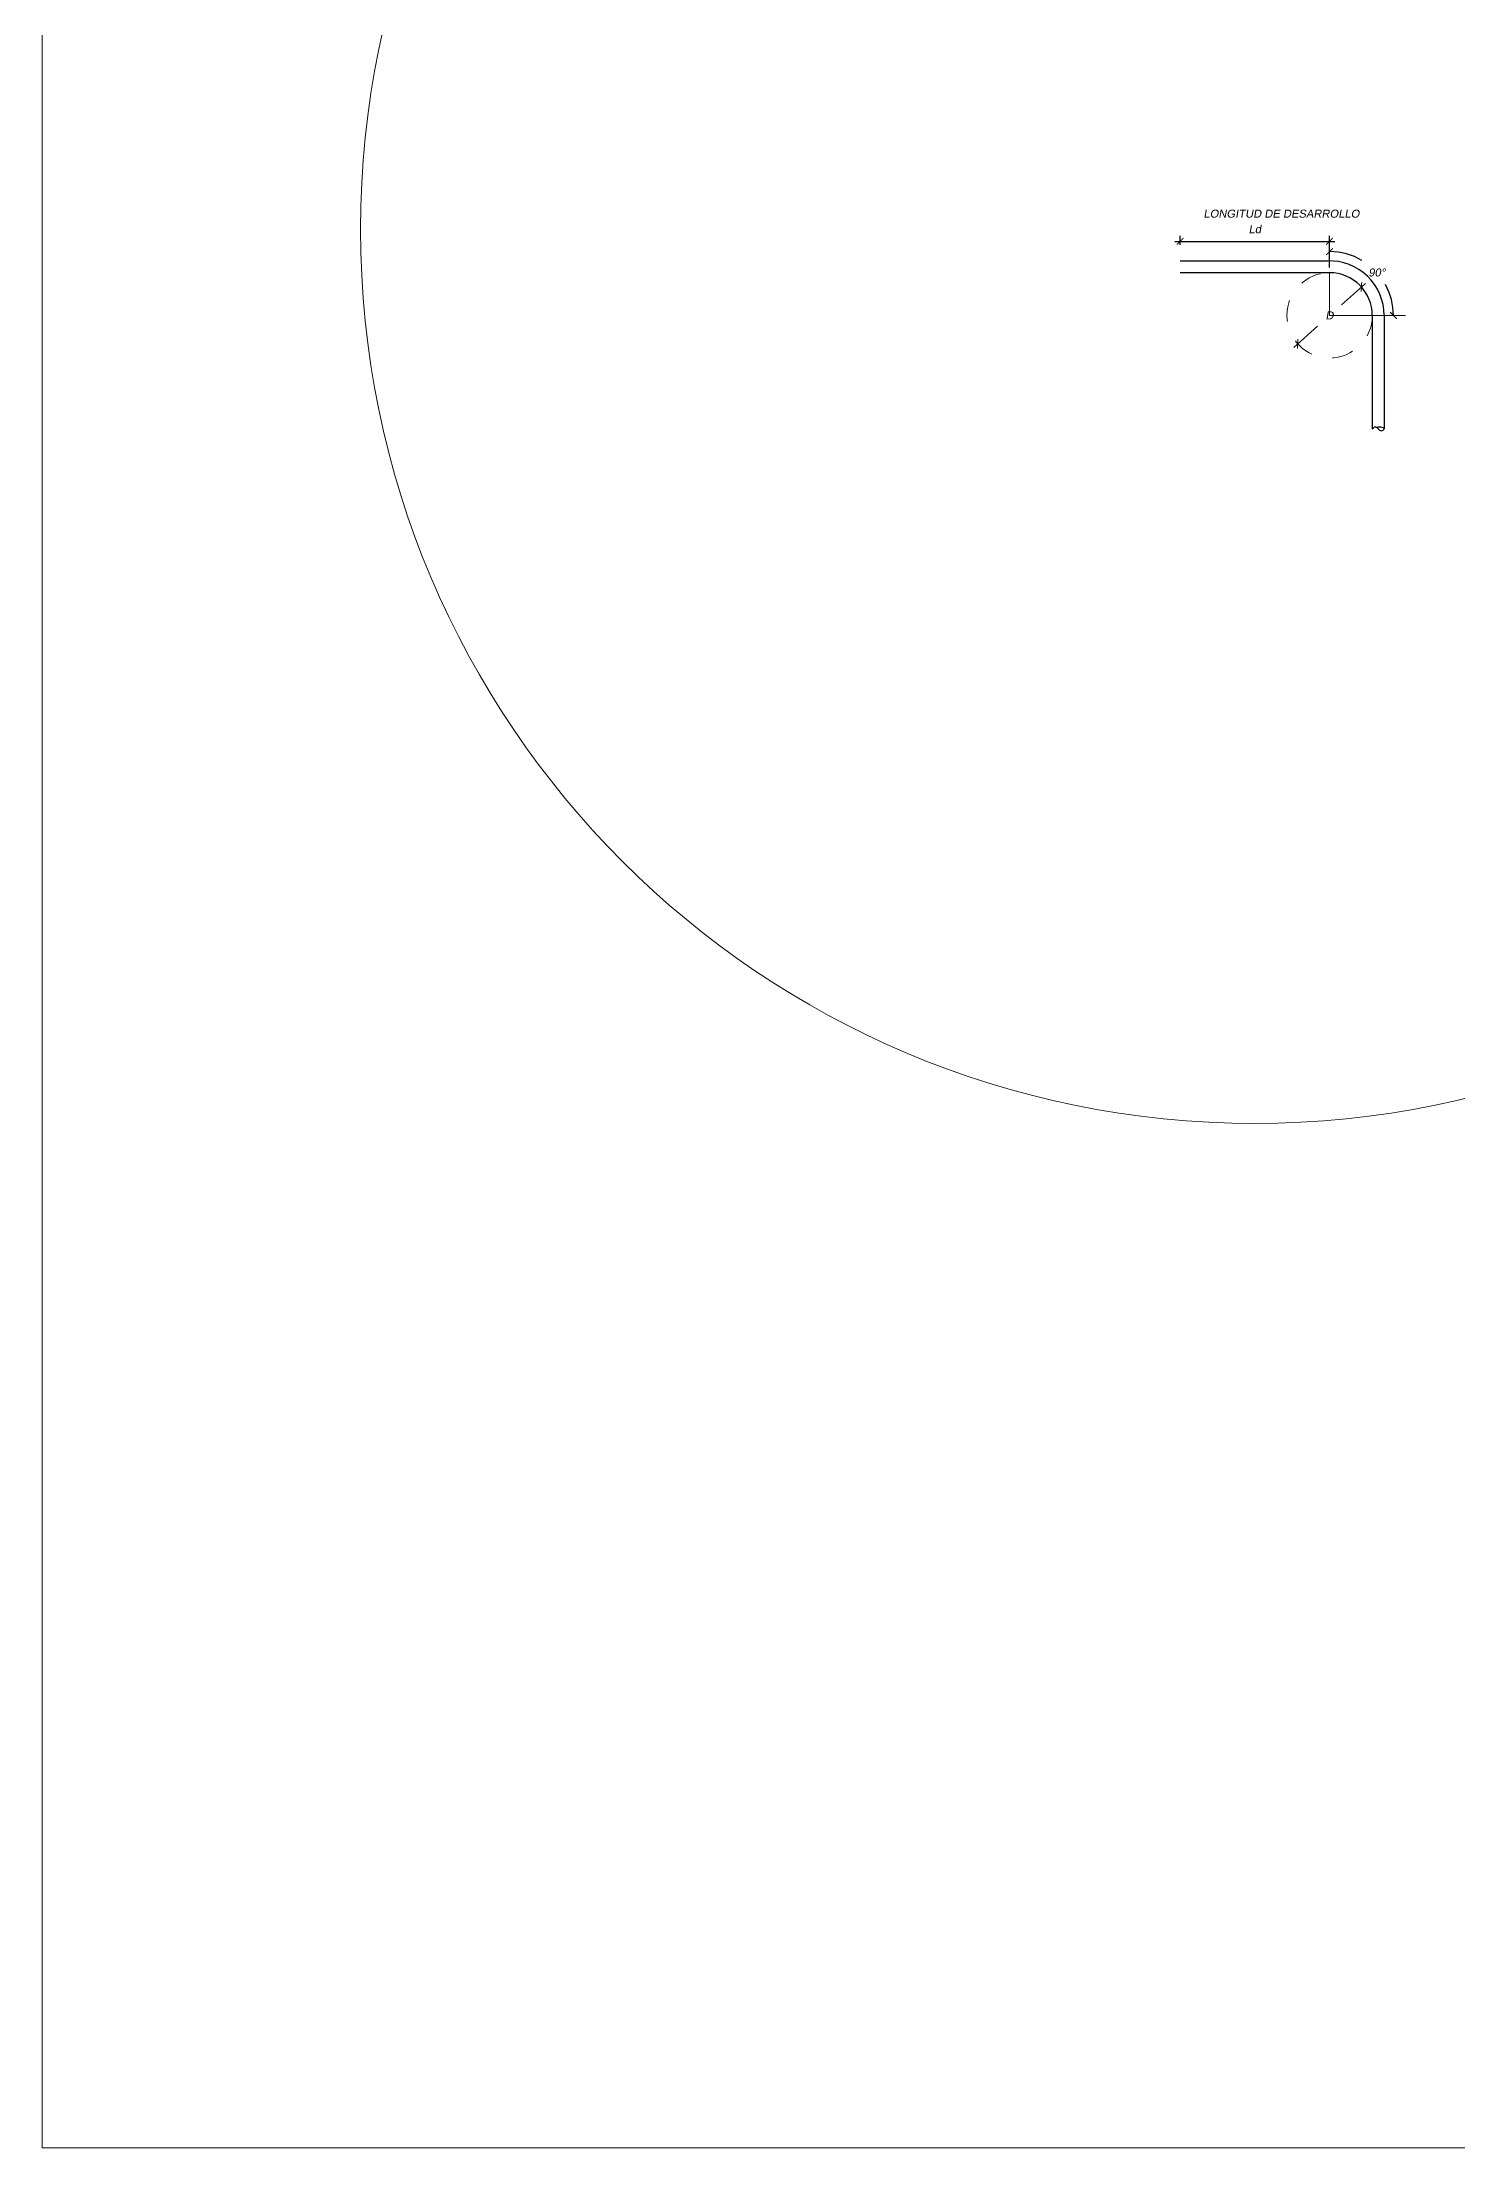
# Model space of a CAD drawing. Header units: metres. Extents: x 4293 to 4528, y 2596 to 2639.
# Drawn here: x 4364.93 to 4371.56, y 2605.68 to 2615.55 of the extents above; entities that cross this region are included whole.
import ezdxf

# ---------------------------------------------------------------- set-up
doc = ezdxf.new("R2010")
doc.units = ezdxf.units.M
doc.linetypes.add('DASHED2', pattern=[0.375, 0.25, -0.125])
for name, color, linetype, lineweight in [('a. acero', 150, 'Continuous', 25), ('A.Texto', 180, 'Continuous', 5), ('CCC', 3, 'Continuous', 5), ('Cotas', 170, 'Continuous', 5), ('Sombreados', 8, 'Continuous', 5)]:
    doc.layers.add(name, color=color, linetype=linetype, lineweight=lineweight)
doc.styles.add('ARIAL', font='arial.ttf', dxfattribs={"oblique": 10})
doc.dimstyles.new('Esc 1-25', dxfattribs={"dimscale": 0.25, "dimtxt": 0.15, "dimasz": 0.125, "dimexe": 0.1, "dimexo": 0.1, "dimgap": 0.15, "dimtad": 2, "dimtih": 1, "dimtoh": 1, "dimzin": 4, "dimdsep": 46, "dimtxsty": 'ARIAL', "dimblk": 'ARCHTICK', "dimcen": 0.5, "dimdle": 0.1, "dimadec": 0, "dimazin": 0, "dimtfac": 1, "dimtofl": 0, "dimtmove": 2, "dimatfit": 3, "dimfxl": 1, "dimtolj": 1, "dimtzin": 0, "dimarcsym": 1})

# ---------------------------------------------------------------- blocks, each defined once
blk = doc.blocks.new('_ArchTick')
at = {"color": 0, "linetype": 'ByBlock', "const_width": 0.15}
blk.add_lwpolyline([(-0.5, -0.5), (0.5, 0.5)], dxfattribs=at)
blk = doc.blocks.new('*D442')
at = {"layer": 'Cotas', "color": 0, "lineweight": -2, "ltscale": 0.01, "transparency": 16777216}
for p, q in [((4371.1308, 2614.4153), (4371.0191, 2614.3158)), ((4370.7947, 2614.116), (4370.9065, 2614.2155))]:
    blk.add_line(p, q, dxfattribs=at)
at = {"layer": 'Defpoints', "color": 0, "ltscale": 0.01, "transparency": 16777216}
for p in [(4371.1121, 2614.3987), (4371.1121, 2614.3987), (4370.8134, 2614.1327)]:
    blk.add_point(p, dxfattribs=at)
at = {"layer": 'Cotas', "color": 0, "lineweight": -2, "ltscale": 0.01, "transparency": 16777216, "xscale": 0.03125, "yscale": 0.03125, "zscale": 0.03125}
for p, rotation in [((4371.1121, 2614.3987), 41.68296107524148), ((4370.8134, 2614.1327), 221.6829610752415)]:
    blk.add_blockref('_ArchTick', p, dxfattribs=dict(at, rotation=rotation))
at = {"layer": 'Cotas', "color": 0, "ltscale": 0.01, "transparency": 16777216, "insert": (4370.9628, 2614.2657), "char_height": 0.0375, "attachment_point": 5, "style": 'ARIAL'}
blk.add_mtext('\\A1;D', dxfattribs=at)
blk = doc.blocks.new('*D443')
at = {"layer": 'Cotas', "color": 0, "lineweight": -2, "ltscale": 0.01, "transparency": 16777216}
for p, q in [((4370.2377, 2614.6128), (4370.9878, 2614.6128)), ((4370.2627, 2614.5959), (4370.2627, 2614.6378)), ((4370.9628, 2614.5462), (4370.9628, 2614.6378))]:
    blk.add_line(p, q, dxfattribs=at)
at = {"layer": 'Defpoints', "color": 0, "ltscale": 0.01, "transparency": 16777216}
for p in [(4370.9628, 2614.6128), (4370.2627, 2614.5709), (4370.9628, 2614.5212)]:
    blk.add_point(p, dxfattribs=at)
at = {"layer": 'Cotas', "color": 0, "lineweight": -2, "ltscale": 0.01, "transparency": 16777216, "xscale": 0.03125, "yscale": 0.03125, "zscale": 0.03125, "rotation": 180}
blk.add_blockref('_ArchTick', (4370.2627, 2614.6128), dxfattribs=at)
at = {"layer": 'Cotas', "color": 0, "lineweight": -2, "ltscale": 0.01, "transparency": 16777216, "xscale": 0.03125, "yscale": 0.03125, "zscale": 0.03125}
blk.add_blockref('_ArchTick', (4370.9628, 2614.6128), dxfattribs=at)
at = {"layer": 'Cotas', "color": 0, "ltscale": 0.01, "transparency": 16777216, "insert": (4370.6128, 2614.6693), "char_height": 0.0375, "attachment_point": 5, "style": 'ARIAL'}
blk.add_mtext('\\A1;Ld', dxfattribs=at)
blk = doc.blocks.new('*D447')
at = {"layer": 'Cotas', "color": 0, "lineweight": -2, "ltscale": 0.01, "transparency": 16777216}
blk.add_line((4370.9628, 2614.4907), (4370.9628, 2614.5897), dxfattribs=at)
for start, end in [(59.49246, 90), (360, 28.86685)]:
    blk.add_arc((4370.9628, 2614.2657), 0.2991, start, end, dxfattribs=at)
at = {"layer": 'Defpoints', "color": 0, "ltscale": 0.01, "transparency": 16777216}
for p in [(4371.1123, 2614.5247), (4370.9628, 2614.4657), (4370.7628, 2614.2657), (4371.3183, 2614.2657), (4370.9628, 2613.7469)]:
    blk.add_point(p, dxfattribs=at)
at = {"layer": 'Cotas', "color": 0, "lineweight": -2, "ltscale": 0.01, "transparency": 16777216, "xscale": 0.03125, "yscale": 0.03125, "zscale": 0.03125}
for p, rotation in [((4370.9628, 2614.5647), 179.9999999999759), ((4371.2619, 2614.2657), 269.9999999999595)]:
    blk.add_blockref('_ArchTick', p, dxfattribs=dict(at, rotation=rotation))
at = {"layer": 'Cotas', "color": 0, "ltscale": 0.01, "transparency": 16777216, "insert": (4371.1842, 2614.4667), "char_height": 0.0375, "attachment_point": 5, "style": 'ARIAL'}
blk.add_mtext('\\A1;90°', dxfattribs=at)

msp = doc.modelspace()

# ---------------------------------------------------------------- linework, layer by layer
at = {"layer": 'a. acero', "ltscale": 0.01}
for p, q in [((4370.2627, 2614.521), (4370.9537, 2614.521)), ((4370.9628, 2614.4657), (4370.2627, 2614.4657)), ((4371.1628, 2614.2657), (4371.1628, 2613.7343)), ((4371.2183, 2614.2657), (4371.2183, 2613.7344))]:
    msp.add_line(p, q, dxfattribs=at)
for radius, end in [(0.2555, 92.03172), (0.2, 90)]:
    msp.add_arc((4370.9628, 2614.2657), radius, 0, end, dxfattribs=at)
msp.add_spline([(4371.1628, 2613.7343), (4371.1777, 2613.7435), (4371.1905, 2613.7343), (4371.2051, 2613.7256), (4371.2183, 2613.7343), (4371.2034, 2613.7423), (4371.1849, 2613.7407)], degree=3, dxfattribs=at)
at = {"layer": 'CCC'}
msp.add_lwpolyline([(4364.9308, 2633.3944), (4397.5004, 2633.3944), (4397.5004, 2605.6788), (4364.9308, 2605.6788)], close=True, dxfattribs=at)
msp.add_circle((4370.6128, 2614.6693), 4.1898, dxfattribs=at)
at = {"layer": 'Cotas', "ltscale": 0.01}
for p, q in [((4370.9628, 2614.4657), (4370.9628, 2614.2657)), ((4370.962, 2614.2657), (4371.3183, 2614.2657))]:
    msp.add_line(p, q, dxfattribs=at)
at = {"layer": 'Sombreados', "linetype": 'DASHED2', "ltscale": 0.01}
msp.add_circle((4370.9628, 2614.2657), 0.2, dxfattribs=at)

# ---------------------------------------------------------------- texts
at = {"layer": 'A.Texto', "style": 'ARIAL', "oblique": 10}
msp.add_text('LONGITUD DE DESARROLLO', height=0.0375, dxfattribs=at).set_placement((4370.3722, 2614.7237))

# ---------------------------------------------------------------- dimensions: what is measured, and where the dimension line sits
at = {"layer": 'Cotas', "ltscale": 0.01}
dim = msp.add_linear_dim(base=(4370.9628, 2614.6128), p1=(4370.2627, 2614.5709), p2=(4370.9628, 2614.5212), text='Ld', dimstyle='Esc 1-25', dxfattribs=at)
dim.commit()
dim.dimension.update_dxf_attribs({"geometry": '*D443', "text_midpoint": (4370.6128, 2614.6693)})
dim = msp.add_angular_dim_2l(base=(4371.1123, 2614.5247), line1=((4370.9628, 2614.4657), (4370.9628, 2613.7469)), line2=((4370.7628, 2614.2657), (4371.3183, 2614.2657)), dimstyle='Esc 1-25', dxfattribs=at)
dim.commit()
dim.dimension.update_dxf_attribs({"geometry": '*D447', "text_midpoint": (4371.1842, 2614.4667), "dimtype": 162})
at = {"layer": 'Cotas', "color": 2, "ltscale": 0.01}
dim = msp.add_linear_dim(base=(4371.1121, 2614.3987), p1=(4370.8134, 2614.1327), p2=(4371.1121, 2614.3987), angle=41.68296, text='D', dimstyle='Esc 1-25', dxfattribs=at)
dim.commit()
dim.dimension.update_dxf_attribs({"geometry": '*D442', "text_midpoint": (4370.9628, 2614.2657), "dimtype": 160})

doc.saveas('drawing.dxf')
